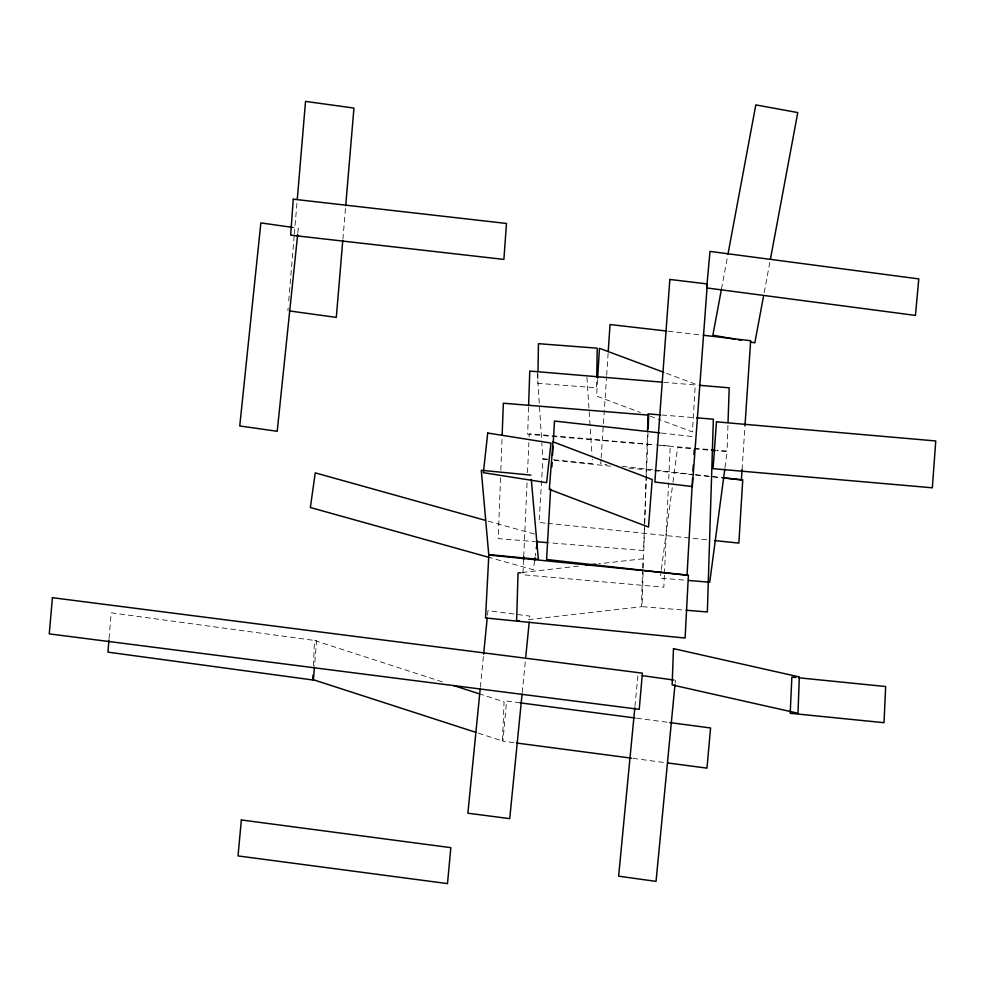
<?xml version="1.0" encoding="UTF-8"?>
<svg xmlns="http://www.w3.org/2000/svg" width="985" height="985" viewBox="0 0 985 985"><rect width="100%" height="100%" fill="white"/><g stroke="black" fill="none" stroke-linecap="round" stroke-linejoin="round"><path stroke-width="0.74" stroke-dasharray="4.92 3.69" d="M537.945 374.165L537.798 383.313L596.565 387.819L596.713 378.671M642.577 569.281L641.469 606.748L526.322 619.836M642.626 567.779L642.885 558.79L598.498 563.826M643.131 572.556L642.072 606.662L684.587 610.109M643.267 568.111L644.609 525.104M644.658 523.626L646.135 476.174M646.185 474.696L647.477 433.166M528.563 407.199L527.664 434.299L654.446 444.937M727.94 425.434L727.09 451.031L717.117 450.194M500.54 477.762L498.25 538.61L534.584 541.59M500.836 470.153L502.091 436.687M644.559 524.66L643.574 550.516L549.224 542.784M644.609 523.134L647.995 433.388M313.427 666.032L314.498 640.472L443.693 682.309M523.577 559.665L522.9 574.772L663.841 587.208L664.383 575.105M523.712 556.636L527.11 481.579M527.517 472.603L528.859 442.684M529.13 436.7L529.265 433.708L654.89 444.777M664.456 573.602L670.219 446.131L656.429 444.912M597.563 379.668L596.578 396.105L640.398 412.469M601.047 459.404L600.751 463.837L606.871 464.538M601.145 457.926L606.563 376.664M606.662 375.187L608.151 352.889M742.062 469.648L745.017 425.323M109.052 638.526L111.17 612.805L316.616 640.73L314.498 666.439M287.891 310.718L288.125 307.936M288.716 300.954L294.244 235.366M294.355 233.974L297.064 201.876M342.891 239.244L345.71 205.754M634.956 706.331L637.972 675.045L640.964 675.464M675.119 683.233L675.402 680.253M480.372 687.185L483.487 655.678M487.513 615.169L487.957 610.663L529.807 616.093L529.364 620.587M522.222 692.603L525.793 656.601M297.839 232.731L298.307 228.225L292.323 227.375M661.169 570.857L660.209 578.109L685.72 580.227M661.366 569.404L672.386 486.701M672.964 482.342L677.606 447.522L692.615 448.766M725.009 467.592L727.139 451.635L716.637 450.761M534.596 560.711L533.316 569.749L488.72 557.301M535.237 556.193L535.655 553.176M721.463 289.11L727.706 255.62M764.2 292.594L770.184 260.496M522.198 572.507L579.069 566.043M661.748 415.005L695.139 417.714M663.668 382.303L697.86 385.172M660.135 445.405L692.898 448.163M694.326 448.273L709.988 449.591M694.117 448.889L710.628 450.268M547.365 459.121L542.858 458.665L541.824 442.844M553.398 459.724L592.539 463.639L592.268 459.33M547.217 459.626L542.944 459.182L539.041 522.444L546.183 523.183M554.358 460.364L611.451 466.262M628.578 468.035L694.228 474.819M695.656 474.967L711.355 476.592M712.783 476.74L721.352 477.614M547.598 523.331L710.308 540.137M661.354 433.055L694.942 436.823M668.125 331.206L701.751 335.072M622.151 466.287L693.994 474.536M695.521 474.721L721.5 477.7M520.166 702.834L506.561 701.037L502.953 741.212L515.032 742.813M636.532 718.188L668.261 722.374M632.912 758.364L664.653 762.562M488.215 521.139L536.862 534.732M478.796 693.674L504.074 701.862L502.436 740.954L477.159 732.778M666.537 373.352L695.299 384.088L692.43 431.886L658.189 419.105M649.977 416.039L656.823 418.6M586.949 377.341L590.126 426.246M590.31 429.128L591.985 455.008M537.256 372.367L541.738 441.403"/><path stroke-width="1.48" d="M538.007 371.111L538.45 343.679L597.218 348.185L596.738 377.144M647.527 431.689L648.081 413.897L660.221 414.882M528.613 405.697L529.77 371.062L662.24 382.18M728.038 422.43L729.196 387.807L699.276 385.295M502.153 435.173L503.347 403.222L648.672 415.141M648.167 428.82L648.622 416.655M313.045 675.057L312.848 679.576L475.755 732.323M523.577 559.665L523.712 556.636M550.615 489.003L546.589 559.492L687.025 575.289L692.566 478.365M551.871 466.976L552.129 462.581M552.548 455.156L553.065 446.254M553.311 441.809L554.506 421.038L659.827 432.883M692.984 470.941L693.329 465.019M693.92 454.627L694.179 450.182M597.649 378.178L599.434 348.296L663.791 372.33M608.25 351.399L610.035 324.533L666.586 331.034M742.062 469.648L741.373 479.978L723.039 477.873M745.017 425.323L750.656 340.687L703.278 335.245M108.929 640.041L107.931 652.144L313.378 680.056L314.375 667.953M297.298 199.081L305.535 101.393L353.947 108.067L345.71 205.754M342.768 240.648L336.304 317.404L289.405 310.928M706.787 286.401L710.013 251.409L918.796 278.903L915.434 315.422L706.639 287.916M634.82 707.821L618.617 876.17L656.047 881.378L674.971 684.723M480.224 688.687L467.875 813.216L509.725 818.633L522.075 694.105M483.635 654.175L487.206 618.174M525.793 656.601L529.216 622.089M297.692 234.233L277.204 431.282L239.749 425.963L260.865 222.905L292.323 227.375M724.812 469.045L709.729 582.221L688.724 580.473M534.596 560.711L535.027 557.695M536.296 548.657L537.367 541.134M721.463 289.11L712.881 335.159L735.352 339.271M727.964 254.216L755.815 104.903L797.776 112.573L770.442 259.104M763.424 296.78L754.83 342.829L750.336 342.004M520.806 572.667L518.036 572.975L516.62 620.944L519.39 620.624M586.013 565.255L595.716 564.146M696.666 417.837L713.362 419.204L707.353 611.968L686.102 610.232M536.037 541.701L547.746 542.661M711.416 449.714L714.273 449.948M712.13 450.391L715.135 450.637M530.903 475.115L481.283 470.276L488.732 554.543L538.364 559.369L531.284 479.326M795.88 677.508L791.854 677.114L790.204 713.288L884.013 722.695L885.663 686.52L798.552 677.779M722.781 477.762L742.752 479.83L738.861 543.092L714.593 540.58M520.166 702.834L635.017 717.991M669.775 722.584L710.579 727.964L706.971 768.14L667.67 762.956M516.546 743.01L631.41 758.167M642.466 675.673L673.9 680.044M738.356 339.813L741.348 340.367M485.519 520.388L315.249 472.862L310.361 507.509L488.72 557.301M453.519 685.486L478.796 693.674M673.481 648.635L672.139 684.932L797.998 713.238L799.327 676.941L673.481 648.635M488.831 555.048L485.531 617.952L685.092 638.046L688.392 575.141L488.831 555.048M293.259 199.192L290.661 235.144L503.889 259.412L506.487 223.46L293.259 199.192M716.464 421.839L713.066 468.675L932.352 487.797L935.75 440.96L716.464 421.839M669.849 279.445L654.853 482.047L692.332 486.553L707.328 283.951L669.849 279.445M553.016 441.822L549.31 489.348L648.487 527.049L652.205 479.523L553.016 441.822M52.427 597.698L49.25 633.884L639.228 709.335L642.405 673.161L52.427 597.698M241.35 819.963L238.025 855.916L447.498 883.607L450.834 847.654L241.35 819.963M487.723 433.031L483.376 472.665L546.626 482.687L550.972 443.065L487.723 433.031"/></g></svg>
